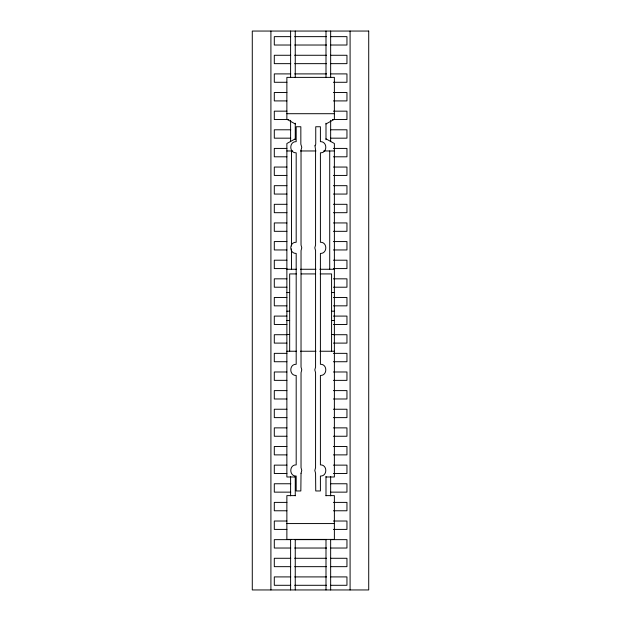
<?xml version="1.0" encoding="UTF-8"?>
<svg xmlns="http://www.w3.org/2000/svg" width="621" height="621" viewBox="0 0 621 621"><rect width="100%" height="100%" fill="white"/><g stroke="black" fill="none" stroke-linecap="round" stroke-linejoin="round"><path stroke-width="0.93" d="M295.254 138.856L286.871 143.513L286.871 476.99L295.254 476.99M325.994 123.952L334.377 119.294L334.377 77.377L286.871 77.377L286.871 119.294L295.254 123.952M290.768 36.639L274.296 36.639L274.296 45.023L290.768 45.023M294.641 36.639L326.607 36.639M330.488 36.639L346.953 36.639L346.953 45.023L330.488 45.023M294.641 45.023L326.607 45.023M290.768 55.269L274.296 55.269L274.296 63.652L290.768 63.652M294.641 55.269L326.607 55.269M330.488 55.269L346.953 55.269L346.953 63.652L330.488 63.652M294.641 63.652L326.607 63.652M290.768 73.899L274.296 73.899L274.296 82.282L286.894 82.282M294.641 73.899L326.607 73.899M330.488 73.899L346.953 73.899L346.953 82.282L333.392 82.282M286.894 92.529L274.296 92.529L274.296 100.912L286.894 100.912M333.392 92.529L346.953 92.529L346.953 100.912L333.392 100.912M286.894 111.159L274.296 111.159L274.296 119.543L288.827 119.543M333.392 111.159L346.953 111.159L346.953 119.543L332.421 119.543M286.871 113.705L334.377 113.705M290.768 129.789L274.296 129.789L274.296 138.172L290.768 138.172M330.488 129.789L346.953 129.789L346.953 138.172L330.488 138.172M286.894 148.419L274.296 148.419L274.296 156.803L286.894 156.803M333.392 148.419L346.953 148.419L346.953 156.803L333.392 156.803M286.871 150.965L292.693 150.965M300.448 150.965L315.957 150.965M323.712 150.965L334.377 150.965M286.894 167.049L274.296 167.049L274.296 175.433L286.894 175.433M333.392 167.049L346.953 167.049L346.953 175.433L333.392 175.433M286.894 185.679L274.296 185.679L274.296 194.062L286.894 194.062M333.392 185.679L346.953 185.679L346.953 194.062L333.392 194.062M286.894 204.309L274.296 204.309L274.296 212.692L286.894 212.692M333.392 204.309L346.953 204.309L346.953 212.692L333.392 212.692M286.894 222.939L274.296 222.939L274.296 231.322L286.894 231.322M333.392 222.939L346.953 222.939L346.953 231.322L333.392 231.322M286.894 241.569L274.296 241.569L274.296 249.952L286.894 249.952M333.392 241.569L346.953 241.569L346.953 249.952L333.392 249.952M286.894 260.199L274.296 260.199L274.296 268.582L286.894 268.582M333.392 260.199L346.953 260.199L346.953 268.582L333.392 268.582M286.871 269.266L296.566 269.266M300.448 269.266L315.957 269.266M319.838 269.266L334.377 269.266M296.333 273.923L289.665 273.923L289.665 351.238M301.1 273.923L315.39 273.923M320.157 273.923L331.583 273.923L331.583 351.238M286.894 278.829L274.296 278.829L274.296 287.212L286.894 287.212M333.392 278.829L346.953 278.829L346.953 287.212L333.392 287.212M286.871 292.553L289.665 292.553M331.583 292.553L334.377 292.553M286.894 297.459L274.296 297.459L274.296 305.842L286.894 305.842M333.392 297.459L346.953 297.459L346.953 305.842L333.392 305.842M286.871 311.183L289.665 311.183M331.583 311.183L334.377 311.183M286.894 316.089L274.296 316.089L274.296 324.473L286.894 324.473M333.392 316.089L346.953 316.089L346.953 324.473L333.392 324.473M286.871 320.498L289.665 320.498M331.583 320.498L334.377 320.498M286.871 334.471L289.665 334.471M331.583 334.471L334.377 334.471M286.894 334.719L274.296 334.719L274.296 343.103L286.894 343.103M333.392 334.719L346.953 334.719L346.953 343.103L333.392 343.103M286.871 351.238L296.566 351.238M300.448 351.238L315.957 351.238M319.838 351.238L334.377 351.238M286.894 353.349L274.296 353.349L274.296 361.733L286.894 361.733M333.392 353.349L346.953 353.349L346.953 361.733L333.392 361.733M286.894 371.979L274.296 371.979L274.296 380.363L286.894 380.363M333.392 371.979L346.953 371.979L346.953 380.363L333.392 380.363M286.894 390.609L274.296 390.609L274.296 398.993L286.894 398.993M333.392 390.609L346.953 390.609L346.953 398.993L333.392 398.993M286.894 409.239L274.296 409.239L274.296 417.623L286.894 417.623M333.392 409.239L346.953 409.239L346.953 417.623L333.392 417.623M286.894 427.869L274.296 427.869L274.296 436.252L286.894 436.252M333.392 427.869L346.953 427.869L346.953 436.252L333.392 436.252M286.894 446.499L274.296 446.499L274.296 454.882L286.894 454.882M333.392 446.499L346.953 446.499L346.953 454.882L333.392 454.882M286.894 465.129L274.296 465.129L274.296 473.512L286.894 473.512M333.392 465.129L346.953 465.129L346.953 473.512L333.392 473.512M325.994 476.99L334.377 476.99L334.377 143.513L325.994 138.856M290.768 483.759L274.296 483.759L274.296 492.142L290.768 492.142M330.488 483.759L346.953 483.759L346.953 492.142L330.488 492.142M295.254 495.62L286.871 495.62L286.871 539.401L334.377 539.401L334.377 495.62L325.994 495.62M286.894 502.389L274.296 502.389L274.296 510.772L286.894 510.772M333.392 502.389L346.953 502.389L346.953 510.772L333.392 510.772M286.894 521.019L274.296 521.019L274.296 529.403L286.894 529.403M333.392 521.019L346.953 521.019L346.953 529.403L333.392 529.403M286.871 523.565L334.377 523.565M290.768 539.649L274.296 539.649L274.296 548.033L290.768 548.033M294.641 539.649L326.607 539.649M330.488 539.649L346.953 539.649L346.953 548.033L330.488 548.033M294.641 548.033L326.607 548.033M290.768 558.279L274.296 558.279L274.296 566.663L290.768 566.663M294.641 558.279L326.607 558.279M330.488 558.279L346.953 558.279L346.953 566.663L330.488 566.663M294.641 566.663L326.607 566.663M290.768 576.909L274.296 576.909L274.296 585.293L290.768 585.293M294.641 576.909L326.607 576.909M330.488 576.909L346.953 576.909L346.953 585.293L330.488 585.293M294.641 585.293L326.607 585.293M350.089 31.05L350.089 589.95M330.651 31.05L330.651 77.625M330.651 120.319L330.651 141.666M330.651 476.423L330.651 495.83M330.651 539.494L330.651 589.95M329.72 150.965L329.72 269.266M325.994 31.05L325.994 77.625M325.994 123.23L325.994 139.725M325.994 476.423L325.994 495.83M325.994 539.494L325.994 589.95M295.254 31.05L295.254 77.625M295.254 123.23L295.254 139.725M295.254 476.423L295.254 495.83M295.254 539.494L295.254 589.95M291.528 150.965L291.528 245.994M291.528 248.905L291.528 269.266M290.597 31.05L290.597 77.625M290.597 120.319L290.597 141.666M290.597 476.423L290.597 495.83M290.597 539.494L290.597 589.95M270.911 31.05L270.911 589.95M301.03 473.264L300.843 490.963L296.186 490.963L296.186 476.059C289.006 476.33 289.006 464.609 296.186 464.881L296.186 375.457C289.006 375.728 289.006 364.007 296.186 364.279L296.186 253.43C289.006 253.702 289.006 241.98 296.186 242.252L296.186 152.828C289.006 153.1 289.006 141.378 296.186 141.65L296.186 126.746L300.843 126.746L300.843 144.204L301.775 147.239L301.03 150.034L301.03 245.047L301.775 247.841L301.03 250.636L301.03 367.073L301.775 369.868L301.03 372.662L301.03 467.675L301.775 470.47L301.03 473.264M315.01 145.795L315.569 150.034L315.569 245.047L314.816 247.841L315.569 250.636L315.569 367.073L314.816 369.868L315.569 372.662L315.569 467.675L314.816 470.47L315.569 473.264L315.747 490.963L320.405 490.963L320.405 476.059C327.585 476.33 327.585 464.609 320.405 464.881L320.405 375.457C327.585 375.728 327.585 364.007 320.405 364.279L320.405 253.43C327.585 253.702 327.585 241.98 320.405 242.252L320.405 152.828C327.585 153.1 327.585 141.378 320.405 141.65L320.405 126.746L315.747 126.746L315.747 144.204L315.01 145.795M368.719 31.05L252.281 31.05L252.281 589.95L368.719 589.95L368.719 31.05"/></g></svg>
